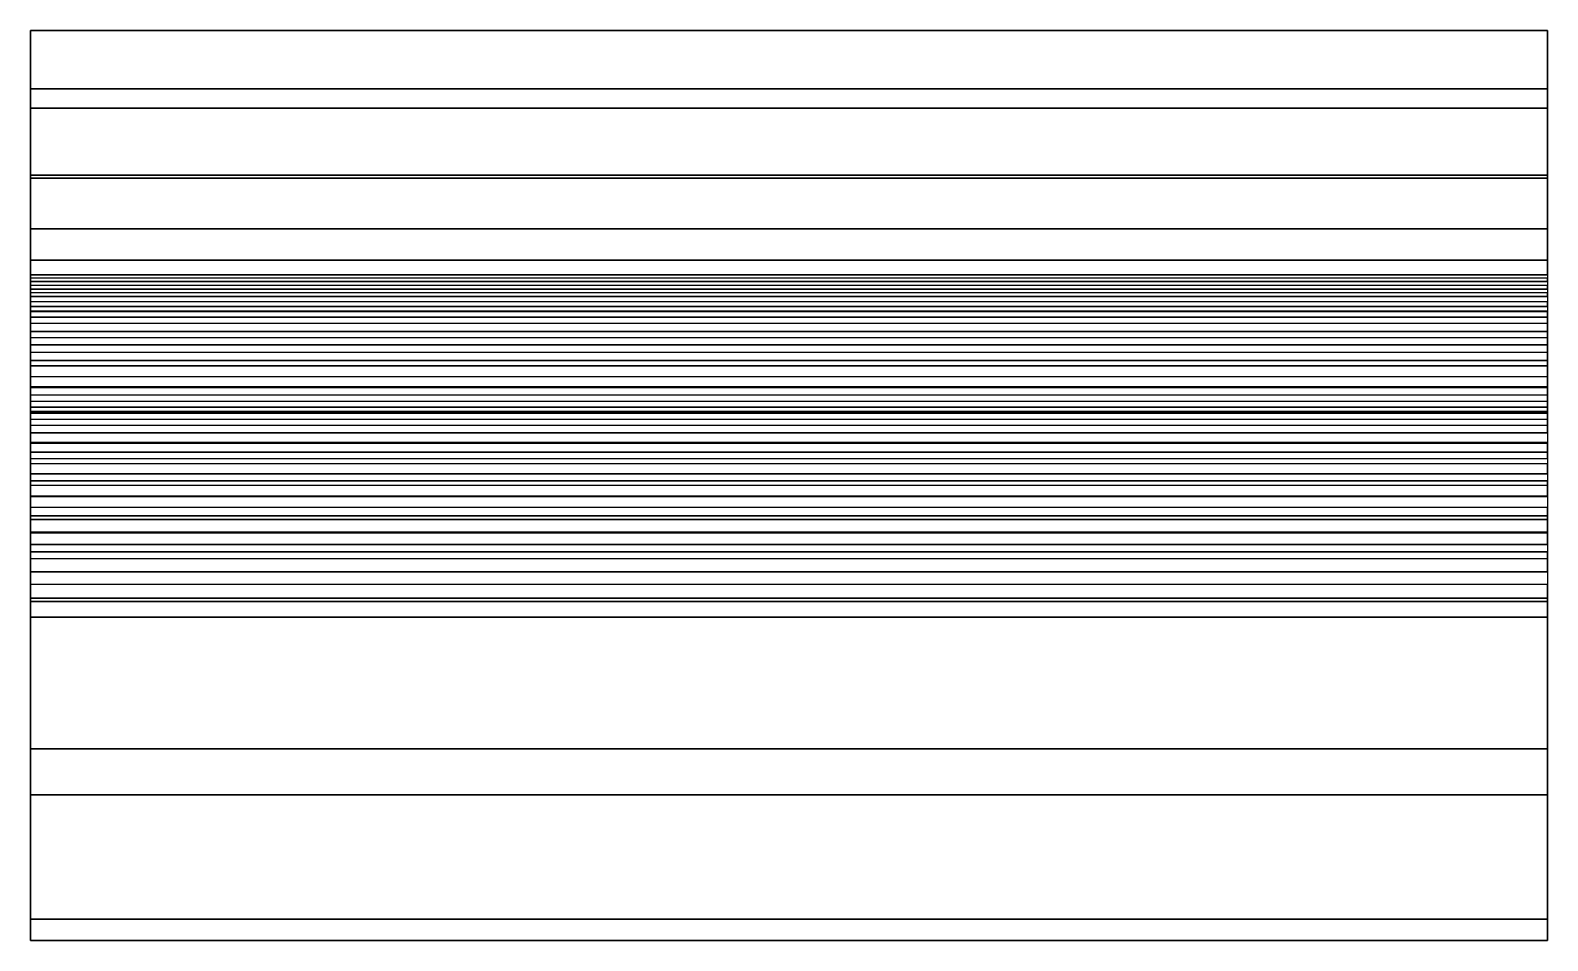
# Model space of a CAD drawing. Extents: x 1325 to 1375, y 1575.2 to 1605.2.
import ezdxf

# ---------------------------------------------------------------- set-up
doc = ezdxf.new("R2010")
doc.units = 0
doc.header["$MEASUREMENT"] = 0
doc.layers.add('CONTORNO', color=1, linetype='CONTINUOUS')
doc.layers.add('PERFIL', color=254, linetype='CONTINUOUS')

msp = doc.modelspace()

# ---------------------------------------------------------------- linework, layer by layer
at = {"layer": 'CONTORNO', "elevation": 51.078}
msp.add_lwpolyline([(1375.002, 1575.942), (1325.002, 1575.942), (1325.002, 1605.233), (1375.002, 1605.233)], close=True, dxfattribs=at)
at = {"layer": 'PERFIL', "extrusion": (-1, 0, 2e-16)}
for p, q in [((1325.002, 1605.233, 95.544), (1325.002, 1597.176, 95.544)), ((1325.002, 1605.233, 62.252), (1325.002, 1605.233, 65.493)), ((1325.002, 1605.233, 69.05), (1325.002, 1605.233, 72.155)), ((1325.002, 1605.233, 78.77), (1325.002, 1605.233, 82.191)), ((1325.002, 1605.233, 85.7), (1325.002, 1605.233, 88.633)), ((1325.002, 1605.233, 94.425), (1325.002, 1605.233, 95.544)), ((1325.002, 1598.687, 88.633), (1325.002, 1605.233, 88.633)), ((1325.002, 1605.233, 85.7), (1325.002, 1603.301, 85.7)), ((1325.002, 1603.301, 82.191), (1325.002, 1605.233, 82.191)), ((1325.002, 1605.233, 78.77), (1325.002, 1598.687, 78.77)), ((1325.002, 1598.687, 72.155), (1325.002, 1605.233, 72.155)), ((1325.002, 1605.233, 69.05), (1325.002, 1603.301, 69.05)), ((1325.002, 1603.301, 65.493), (1325.002, 1605.233, 65.493)), ((1325.002, 1605.233, 62.252), (1325.002, 1597.657, 62.252)), ((1325.002, 1605.233, 94.425), (1325.002, 1602.663, 94.425)), ((1375.002, 1605.233, 95.544), (1375.002, 1597.176, 95.544)), ((1375.002, 1605.233, 62.252), (1375.002, 1605.233, 65.493)), ((1375.002, 1605.233, 69.05), (1375.002, 1605.233, 72.155)), ((1375.002, 1605.233, 78.77), (1375.002, 1605.233, 82.191)), ((1375.002, 1605.233, 85.7), (1375.002, 1605.233, 88.633)), ((1375.002, 1605.233, 94.425), (1375.002, 1605.233, 95.544)), ((1375.002, 1598.687, 88.633), (1375.002, 1605.233, 88.633)), ((1375.002, 1605.233, 85.7), (1375.002, 1603.301, 85.7)), ((1375.002, 1603.301, 82.191), (1375.002, 1605.233, 82.191)), ((1375.002, 1605.233, 78.77), (1375.002, 1598.687, 78.77)), ((1375.002, 1598.687, 72.155), (1375.002, 1605.233, 72.155)), ((1375.002, 1605.233, 69.05), (1375.002, 1603.301, 69.05)), ((1375.002, 1603.301, 65.493), (1375.002, 1605.233, 65.493)), ((1375.002, 1605.233, 62.252), (1375.002, 1597.657, 62.252)), ((1375.002, 1605.233, 94.425), (1375.002, 1602.663, 94.425)), ((1325.002, 1603.301, 85.7), (1325.002, 1603.301, 87.115)), ((1325.002, 1603.301, 87.115), (1325.002, 1600.365, 87.115)), ((1325.002, 1600.365, 80.338), (1325.002, 1603.301, 80.338)), ((1325.002, 1603.301, 80.338), (1325.002, 1603.301, 82.191)), ((1325.002, 1603.301, 69.05), (1325.002, 1603.301, 70.466)), ((1325.002, 1603.301, 70.466), (1325.002, 1600.365, 70.466)), ((1325.002, 1600.365, 63.668), (1325.002, 1603.301, 63.668)), ((1325.002, 1603.301, 63.668), (1325.002, 1603.301, 65.493)), ((1375.002, 1603.301, 85.7), (1375.002, 1603.301, 87.115)), ((1375.002, 1603.301, 87.115), (1375.002, 1600.365, 87.115)), ((1375.002, 1600.365, 80.338), (1375.002, 1603.301, 80.338)), ((1375.002, 1603.301, 80.338), (1375.002, 1603.301, 82.191)), ((1375.002, 1603.301, 69.05), (1375.002, 1603.301, 70.466)), ((1375.002, 1603.301, 70.466), (1375.002, 1600.365, 70.466)), ((1375.002, 1600.365, 63.668), (1375.002, 1603.301, 63.668)), ((1375.002, 1603.301, 63.668), (1375.002, 1603.301, 65.493)), ((1325.002, 1602.663, 94.425), (1325.002, 1602.663, 92.881)), ((1325.002, 1602.663, 92.881), (1325.002, 1600.456, 90.467)), ((1375.002, 1602.663, 94.425), (1375.002, 1602.663, 92.881)), ((1375.002, 1602.663, 92.881), (1375.002, 1600.456, 90.467)), ((1325.002, 1598.687, 90.467), (1325.002, 1600.456, 90.467)), ((1325.002, 1600.365, 87.115), (1325.002, 1600.365, 85.7)), ((1325.002, 1600.365, 85.7), (1325.002, 1598.687, 85.7)), ((1325.002, 1598.687, 82.191), (1325.002, 1600.365, 82.191)), ((1325.002, 1600.365, 82.191), (1325.002, 1600.365, 80.338)), ((1325.002, 1600.365, 70.466), (1325.002, 1600.365, 69.05)), ((1325.002, 1600.365, 69.05), (1325.002, 1598.687, 69.05)), ((1325.002, 1598.687, 65.493), (1325.002, 1600.365, 65.493)), ((1325.002, 1600.365, 65.493), (1325.002, 1600.365, 63.668)), ((1375.002, 1598.687, 90.467), (1375.002, 1600.456, 90.467)), ((1375.002, 1600.365, 87.115), (1375.002, 1600.365, 85.7)), ((1375.002, 1600.365, 85.7), (1375.002, 1598.687, 85.7)), ((1375.002, 1598.687, 82.191), (1375.002, 1600.365, 82.191)), ((1375.002, 1600.365, 82.191), (1375.002, 1600.365, 80.338)), ((1375.002, 1600.365, 70.466), (1375.002, 1600.365, 69.05)), ((1375.002, 1600.365, 69.05), (1375.002, 1598.687, 69.05)), ((1375.002, 1598.687, 65.493), (1375.002, 1600.365, 65.493)), ((1375.002, 1600.365, 65.493), (1375.002, 1600.365, 63.668)), ((1325.002, 1598.687, 90.467), (1325.002, 1598.687, 88.633)), ((1325.002, 1598.687, 85.7), (1325.002, 1598.687, 82.191)), ((1325.002, 1598.687, 78.77), (1325.002, 1598.687, 72.155)), ((1325.002, 1598.687, 69.05), (1325.002, 1598.687, 65.493)), ((1375.002, 1598.687, 90.467), (1375.002, 1598.687, 88.633)), ((1375.002, 1598.687, 85.7), (1375.002, 1598.687, 82.191)), ((1375.002, 1598.687, 78.77), (1375.002, 1598.687, 72.155)), ((1375.002, 1598.687, 69.05), (1375.002, 1598.687, 65.493)), ((1325.002, 1597.657, 62.252), (1325.002, 1597.657, 51.078)), ((1325.002, 1597.657, 51.078), (1325.002, 1592.668, 51.078)), ((1375.002, 1597.657, 62.252), (1375.002, 1597.657, 51.078)), ((1375.002, 1597.657, 51.078), (1375.002, 1592.668, 51.078)), ((1325.002, 1597.176, 95.544), (1325.002, 1597.176, 66.079)), ((1325.002, 1597.176, 95.544), (1325.002, 1597.176, 70.075)), ((1375.002, 1597.069, 65.57), (1325.002, 1597.069, 65.57)), ((1375.002, 1597.176, 95.544), (1375.002, 1597.176, 66.079)), ((1375.002, 1597.176, 95.544), (1375.002, 1597.176, 70.075)), ((1375.002, 1596.954, 65.112), (1325.002, 1596.954, 65.112)), ((1375.002, 1596.825, 64.67), (1325.002, 1596.825, 64.67)), ((1375.002, 1596.699, 64.285), (1325.002, 1596.699, 64.285)), ((1375.002, 1596.586, 63.972), (1325.002, 1596.586, 63.972)), ((1375.002, 1596.462, 63.656), (1325.002, 1596.462, 63.656)), ((1375.002, 1596.291, 63.255), (1325.002, 1596.291, 63.255)), ((1375.002, 1596.129, 62.91), (1325.002, 1596.129, 62.91)), ((1325.002, 1592.668, 52.547), (1325.002, 1595.976, 52.547)), ((1325.002, 1595.976, 52.547), (1325.002, 1595.976, 53.596)), ((1325.002, 1595.976, 53.596), (1325.002, 1594.348, 53.596)), ((1375.002, 1595.953, 62.56), (1325.002, 1595.953, 62.56)), ((1375.002, 1595.78, 62.242), (1325.002, 1595.78, 62.242)), ((1375.002, 1595.568, 61.88), (1325.002, 1595.568, 61.88)), ((1375.002, 1592.668, 52.547), (1375.002, 1595.976, 52.547)), ((1375.002, 1595.976, 52.547), (1375.002, 1595.976, 53.596)), ((1375.002, 1595.976, 53.596), (1375.002, 1594.348, 53.596)), ((1375.002, 1595.303, 61.462), (1325.002, 1595.303, 61.462)), ((1375.002, 1595.104, 61.17), (1325.002, 1595.104, 61.17)), ((1375.002, 1594.87, 60.849), (1325.002, 1594.87, 60.849)), ((1375.002, 1594.614, 60.52), (1325.002, 1594.614, 60.52)), ((1325.002, 1594.348, 53.596), (1325.002, 1594.348, 54.75)), ((1325.002, 1593.447, 57.037), (1325.002, 1594.348, 54.75)), ((1375.002, 1594.181, 60.01), (1325.002, 1594.181, 60.01)), ((1375.002, 1594.348, 53.596), (1375.002, 1594.348, 54.75)), ((1375.002, 1593.447, 57.037), (1375.002, 1594.348, 54.75)), ((1375.002, 1593.814, 59.618), (1325.002, 1593.814, 59.618)), ((1375.002, 1593.486, 59.295), (1325.002, 1593.486, 59.295)), ((1375.002, 1593.207, 59.037), (1325.002, 1593.207, 59.037)), ((1325.002, 1593.007, 56.725), (1375.002, 1593.007, 56.725)), ((1375.002, 1592.816, 58.702), (1325.002, 1592.816, 58.702)), ((1325.002, 1592.668, 51.078), (1325.002, 1592.668, 52.547)), ((1325.002, 1592.619, 56.471), (1375.002, 1592.619, 56.471)), ((1375.002, 1592.668, 51.078), (1375.002, 1592.668, 52.547)), ((1375.002, 1592.413, 58.383), (1325.002, 1592.413, 58.383)), ((1325.002, 1592.226, 56.235), (1375.002, 1592.226, 56.235)), ((1375.002, 1591.963, 58.058), (1325.002, 1591.963, 58.058)), ((1325.002, 1591.647, 55.919), (1375.002, 1591.647, 55.919)), ((1375.002, 1591.621, 57.83), (1325.002, 1591.621, 57.83)), ((1375.002, 1591.327, 57.647), (1325.002, 1591.327, 57.647)), ((1325.002, 1591.127, 55.666), (1375.002, 1591.127, 55.666)), ((1375.002, 1590.945, 57.425), (1325.002, 1590.945, 57.425)), ((1375.002, 1590.618, 57.249), (1325.002, 1590.618, 57.249)), ((1325.002, 1590.391, 55.356), (1375.002, 1590.391, 55.356)), ((1375.002, 1590.236, 57.059), (1325.002, 1590.236, 57.059)), ((1375.002, 1589.877, 56.895), (1325.002, 1589.877, 56.895)), ((1325.002, 1589.871, 55.168), (1375.002, 1589.871, 55.168)), ((1375.002, 1589.512, 56.741), (1325.002, 1589.512, 56.741)), ((1325.002, 1589.238, 54.972), (1375.002, 1589.238, 54.972)), ((1375.002, 1589.112, 56.588), (1325.002, 1589.112, 56.588)), ((1375.002, 1588.694, 56.445), (1325.002, 1588.694, 56.445)), ((1325.002, 1588.675, 54.828), (1375.002, 1588.675, 54.828)), ((1375.002, 1588.287, 56.321), (1325.002, 1588.287, 56.321)), ((1325.002, 1588.044, 54.697), (1375.002, 1588.044, 54.697)), ((1375.002, 1587.821, 56.197), (1325.002, 1587.821, 56.197)), ((1325.002, 1587.393, 54.595), (1375.002, 1587.393, 54.595)), ((1375.002, 1587.386, 56.099), (1325.002, 1587.386, 56.099)), ((1375.002, 1586.973, 56.02), (1325.002, 1586.973, 56.02)), ((1325.002, 1586.776, 55.988), (1325.002, 1586.525, 55.951)), ((1325.002, 1575.233, 55.951), (1325.002, 1586.525, 55.951)), ((1325.002, 1586.525, 55.951), (1375.002, 1586.525, 55.951)), ((1375.002, 1586.973, 56.02), (1375.002, 1586.973, 56.02)), ((1375.002, 1575.233, 55.951), (1375.002, 1586.525, 55.951)), ((1325.002, 1586.412, 54.506), (1375.002, 1586.412, 54.506)), ((1325.002, 1585.894, 54.489), (1325.002, 1581.554, 54.489)), ((1375.002, 1585.894, 54.489), (1375.002, 1581.554, 54.489)), ((1325.002, 1575.942, 51.078), (1325.002, 1581.554, 51.078)), ((1325.002, 1581.554, 54.489), (1325.002, 1581.554, 51.078)), ((1375.002, 1575.942, 51.078), (1375.002, 1581.554, 51.078)), ((1375.002, 1581.554, 54.489), (1375.002, 1581.554, 51.078)), ((1325.002, 1575.233, 54.45), (1325.002, 1580.036, 54.45)), ((1325.002, 1580.036, 54.45), (1325.002, 1580.036, 52.514)), ((1325.002, 1580.036, 52.514), (1325.002, 1575.233, 52.514)), ((1375.002, 1575.233, 54.45), (1375.002, 1580.036, 54.45)), ((1375.002, 1580.036, 54.45), (1375.002, 1580.036, 52.514)), ((1375.002, 1580.036, 52.514), (1375.002, 1575.233, 52.514)), ((1325.002, 1575.233, 50), (1325.002, 1575.942, 50)), ((1325.002, 1575.942, 50), (1325.002, 1575.942, 51.078)), ((1375.002, 1575.233, 50), (1375.002, 1575.942, 50)), ((1375.002, 1575.942, 50), (1375.002, 1575.942, 51.078)), ((1325.002, 1575.233, 55.951), (1325.002, 1575.233, 54.45)), ((1325.002, 1575.233, 52.514), (1325.002, 1575.233, 50)), ((1375.002, 1575.233, 55.951), (1375.002, 1575.233, 54.45)), ((1375.002, 1575.233, 52.514), (1375.002, 1575.233, 50))]:
    msp.add_line(p, q, dxfattribs=at)
for centre, radius, start, end in [((-1584.83, 68.397, -1325.002), 12.561, 190.6358, 262.2465), ((-1584.83, 68.397, -1375.002), 12.561, 190.6358, 262.2465), ((-1585.724, 67.459, -1325.002), 12.972, 233.4607, 269.2489), ((-1585.724, 67.459, -1375.002), 12.972, 233.4607, 269.2489)]:
    msp.add_arc(centre, radius, start, end, dxfattribs=at)
at = {"layer": 'PERFIL'}
for points in [[(1375.002, 1605.233, 62.252), (1375.002, 1597.657, 62.252), (1325.002, 1597.657, 62.252), (1325.002, 1605.233, 62.252)], [(1375.002, 1605.233, 62.252), (1375.002, 1605.233, 65.493), (1325.002, 1605.233, 65.493), (1325.002, 1605.233, 62.252)], [(1325.002, 1603.301, 65.493), (1375.002, 1603.301, 65.493), (1375.002, 1605.233, 65.493), (1325.002, 1605.233, 65.493)], [(1325.002, 1603.301, 69.05), (1375.002, 1603.301, 69.05), (1375.002, 1605.233, 69.05), (1325.002, 1605.233, 69.05)], [(1325.002, 1605.233, 69.05), (1375.002, 1605.233, 69.05), (1375.002, 1605.233, 72.155), (1325.002, 1605.233, 72.155)], [(1325.002, 1605.233, 72.155), (1325.002, 1598.687, 72.155), (1375.002, 1598.687, 72.155), (1375.002, 1605.233, 72.155)], [(1325.002, 1598.687, 78.77), (1375.002, 1598.687, 78.77), (1375.002, 1605.233, 78.77), (1325.002, 1605.233, 78.77)], [(1325.002, 1605.233, 78.77), (1375.002, 1605.233, 78.77), (1375.002, 1605.233, 82.191), (1325.002, 1605.233, 82.191)], [(1325.002, 1603.301, 82.191), (1375.002, 1603.301, 82.191), (1375.002, 1605.233, 82.191), (1325.002, 1605.233, 82.191)], [(1325.002, 1603.301, 85.7), (1375.002, 1603.301, 85.7), (1375.002, 1605.233, 85.7), (1325.002, 1605.233, 85.7)], [(1325.002, 1605.233, 85.7), (1375.002, 1605.233, 85.7), (1375.002, 1605.233, 88.633), (1325.002, 1605.233, 88.633)], [(1325.002, 1605.233, 88.633), (1325.002, 1598.687, 88.633), (1375.002, 1598.687, 88.633), (1375.002, 1605.233, 88.633)], [(1325.002, 1602.663, 94.425), (1375.002, 1602.663, 94.425), (1375.002, 1605.233, 94.425), (1325.002, 1605.233, 94.425)], [(1325.002, 1605.233, 94.425), (1375.002, 1605.233, 94.425), (1375.002, 1605.233, 95.544), (1325.002, 1605.233, 95.544)], [(1325.002, 1605.233, 95.544), (1325.002, 1597.176, 95.544), (1375.002, 1597.176, 95.544), (1375.002, 1605.233, 95.544)], [(1325.002, 1603.301, 63.668), (1375.002, 1603.301, 63.668), (1375.002, 1603.301, 65.493), (1325.002, 1603.301, 65.493)], [(1325.002, 1600.365, 63.668), (1375.002, 1600.365, 63.668), (1375.002, 1603.301, 63.668), (1325.002, 1603.301, 63.668)], [(1325.002, 1600.365, 70.466), (1375.002, 1600.365, 70.466), (1375.002, 1603.301, 70.466), (1325.002, 1603.301, 70.466)], [(1325.002, 1603.301, 70.466), (1375.002, 1603.301, 70.466), (1375.002, 1603.301, 69.05), (1325.002, 1603.301, 69.05)], [(1325.002, 1603.301, 82.191), (1325.002, 1603.301, 80.338), (1375.002, 1603.301, 80.338), (1375.002, 1603.301, 82.191)], [(1325.002, 1603.301, 80.338), (1325.002, 1600.365, 80.338), (1375.002, 1600.365, 80.338), (1375.002, 1603.301, 80.338)], [(1325.002, 1600.365, 87.115), (1375.002, 1600.365, 87.115), (1375.002, 1603.301, 87.115), (1325.002, 1603.301, 87.115)], [(1325.002, 1603.301, 87.115), (1375.002, 1603.301, 87.115), (1375.002, 1603.301, 85.7), (1325.002, 1603.301, 85.7)], [(1325.002, 1600.456, 90.467), (1375.002, 1600.456, 90.467), (1375.002, 1602.663, 92.881), (1325.002, 1602.663, 92.881)], [(1325.002, 1602.663, 92.881), (1375.002, 1602.663, 92.881), (1375.002, 1602.663, 94.425), (1325.002, 1602.663, 94.425)], [(1325.002, 1598.687, 90.467), (1375.002, 1598.687, 90.467), (1375.002, 1600.456, 90.467), (1325.002, 1600.456, 90.467)], [(1325.002, 1600.365, 63.668), (1375.002, 1600.365, 63.668), (1375.002, 1600.365, 65.493), (1325.002, 1600.365, 65.493)], [(1325.002, 1600.365, 65.493), (1325.002, 1598.687, 65.493), (1375.002, 1598.687, 65.493), (1375.002, 1600.365, 65.493)], [(1325.002, 1598.687, 69.05), (1375.002, 1598.687, 69.05), (1375.002, 1600.365, 69.05), (1325.002, 1600.365, 69.05)], [(1325.002, 1600.365, 69.05), (1375.002, 1600.365, 69.05), (1375.002, 1600.365, 70.466), (1325.002, 1600.365, 70.466)], [(1325.002, 1600.365, 80.338), (1375.002, 1600.365, 80.338), (1375.002, 1600.365, 82.191), (1325.002, 1600.365, 82.191)], [(1325.002, 1600.365, 82.191), (1325.002, 1598.687, 82.191), (1375.002, 1598.687, 82.191), (1375.002, 1600.365, 82.191)], [(1325.002, 1598.687, 85.7), (1375.002, 1598.687, 85.7), (1375.002, 1600.365, 85.7), (1325.002, 1600.365, 85.7)], [(1325.002, 1600.365, 85.7), (1375.002, 1600.365, 85.7), (1375.002, 1600.365, 87.115), (1325.002, 1600.365, 87.115)], [(1325.002, 1598.687, 65.493), (1375.002, 1598.687, 65.493), (1375.002, 1598.687, 69.05), (1325.002, 1598.687, 69.05)], [(1325.002, 1598.687, 72.155), (1375.002, 1598.687, 72.155), (1375.002, 1598.687, 78.77), (1325.002, 1598.687, 78.77)], [(1325.002, 1598.687, 82.191), (1375.002, 1598.687, 82.191), (1375.002, 1598.687, 85.7), (1325.002, 1598.687, 85.7)], [(1325.002, 1598.687, 88.633), (1375.002, 1598.687, 88.633), (1375.002, 1598.687, 90.467), (1325.002, 1598.687, 90.467)], [(1375.002, 1597.657, 62.252), (1375.002, 1597.657, 51.078), (1325.002, 1597.657, 51.078), (1325.002, 1597.657, 62.252)], [(1375.002, 1597.657, 51.078), (1375.002, 1592.668, 51.078), (1325.002, 1592.668, 51.078), (1325.002, 1597.657, 51.078)], [(1375.002, 1597.176, 95.544), (1325.002, 1597.176, 95.544), (1325.002, 1597.176, 66.079), (1375.002, 1597.176, 66.079)], [(1375.002, 1597.069, 65.57), (1325.002, 1597.069, 65.57), (1325.002, 1597.176, 66.079), (1375.002, 1597.176, 66.079)], [(1325.002, 1596.954, 65.112), (1375.002, 1596.954, 65.112), (1375.002, 1597.069, 65.57), (1325.002, 1597.069, 65.57)], [(1375.002, 1596.825, 64.67), (1325.002, 1596.825, 64.67), (1325.002, 1596.954, 65.112), (1375.002, 1596.954, 65.112)], [(1325.002, 1596.699, 64.285), (1375.002, 1596.699, 64.285), (1375.002, 1596.825, 64.67), (1325.002, 1596.825, 64.67)], [(1375.002, 1596.586, 63.972), (1325.002, 1596.586, 63.972), (1325.002, 1596.699, 64.285), (1375.002, 1596.699, 64.285)], [(1325.002, 1596.462, 63.656), (1375.002, 1596.462, 63.656), (1375.002, 1596.586, 63.972), (1325.002, 1596.586, 63.972)], [(1375.002, 1596.291, 63.255), (1325.002, 1596.291, 63.255), (1325.002, 1596.462, 63.656), (1375.002, 1596.462, 63.656)], [(1325.002, 1596.129, 62.91), (1375.002, 1596.129, 62.91), (1375.002, 1596.291, 63.255), (1325.002, 1596.291, 63.255)], [(1375.002, 1595.953, 62.56), (1325.002, 1595.953, 62.56), (1325.002, 1596.129, 62.91), (1375.002, 1596.129, 62.91)], [(1325.002, 1592.668, 52.547), (1325.002, 1595.976, 52.547), (1375.002, 1595.976, 52.547), (1375.002, 1592.668, 52.547)], [(1325.002, 1595.976, 52.547), (1325.002, 1595.976, 53.596), (1375.002, 1595.976, 53.596), (1375.002, 1595.976, 52.547)], [(1325.002, 1595.976, 53.596), (1325.002, 1594.348, 53.596), (1375.002, 1594.348, 53.596), (1375.002, 1595.976, 53.596)], [(1325.002, 1595.78, 62.242), (1375.002, 1595.78, 62.242), (1375.002, 1595.953, 62.56), (1325.002, 1595.953, 62.56)], [(1375.002, 1595.568, 61.88), (1325.002, 1595.568, 61.88), (1325.002, 1595.78, 62.242), (1375.002, 1595.78, 62.242)], [(1325.002, 1595.303, 61.462), (1375.002, 1595.303, 61.462), (1375.002, 1595.568, 61.88), (1325.002, 1595.568, 61.88)], [(1375.002, 1595.104, 61.17), (1325.002, 1595.104, 61.17), (1325.002, 1595.303, 61.462), (1375.002, 1595.303, 61.462)], [(1325.002, 1594.87, 60.849), (1375.002, 1594.87, 60.849), (1375.002, 1595.104, 61.17), (1325.002, 1595.104, 61.17)], [(1375.002, 1594.614, 60.52), (1325.002, 1594.614, 60.52), (1325.002, 1594.87, 60.849), (1375.002, 1594.87, 60.849)], [(1325.002, 1594.181, 60.01), (1375.002, 1594.181, 60.01), (1375.002, 1594.614, 60.52), (1325.002, 1594.614, 60.52)], [(1375.002, 1594.348, 53.596), (1375.002, 1594.348, 54.75), (1325.002, 1594.348, 54.75), (1325.002, 1594.348, 53.596)], [(1375.002, 1594.348, 54.75), (1375.002, 1593.447, 57.037), (1325.002, 1593.447, 57.037), (1325.002, 1594.348, 54.75)], [(1375.002, 1593.814, 59.618), (1325.002, 1593.814, 59.618), (1325.002, 1594.181, 60.01), (1375.002, 1594.181, 60.01)], [(1325.002, 1593.486, 59.295), (1375.002, 1593.486, 59.295), (1375.002, 1593.814, 59.618), (1325.002, 1593.814, 59.618)], [(1375.002, 1593.207, 59.037), (1325.002, 1593.207, 59.037), (1325.002, 1593.486, 59.295), (1375.002, 1593.486, 59.295)], [(1325.002, 1593.007, 56.725), (1375.002, 1593.007, 56.725), (1375.002, 1593.447, 57.037), (1325.002, 1593.447, 57.037)], [(1325.002, 1592.816, 58.702), (1375.002, 1592.816, 58.702), (1375.002, 1593.207, 59.037), (1325.002, 1593.207, 59.037)], [(1375.002, 1592.619, 56.471), (1325.002, 1592.619, 56.471), (1325.002, 1593.007, 56.725), (1375.002, 1593.007, 56.725)], [(1375.002, 1592.413, 58.383), (1325.002, 1592.413, 58.383), (1325.002, 1592.816, 58.702), (1375.002, 1592.816, 58.702)], [(1325.002, 1592.668, 51.078), (1325.002, 1592.668, 52.547), (1375.002, 1592.668, 52.547), (1375.002, 1592.668, 51.078)], [(1325.002, 1592.226, 56.235), (1375.002, 1592.226, 56.235), (1375.002, 1592.619, 56.471), (1325.002, 1592.619, 56.471)], [(1325.002, 1591.963, 58.058), (1375.002, 1591.963, 58.058), (1375.002, 1592.413, 58.383), (1325.002, 1592.413, 58.383)], [(1375.002, 1591.647, 55.919), (1325.002, 1591.647, 55.919), (1325.002, 1592.226, 56.235), (1375.002, 1592.226, 56.235)], [(1375.002, 1591.621, 57.83), (1325.002, 1591.621, 57.83), (1325.002, 1591.963, 58.058), (1375.002, 1591.963, 58.058)], [(1325.002, 1591.127, 55.666), (1375.002, 1591.127, 55.666), (1375.002, 1591.647, 55.919), (1325.002, 1591.647, 55.919)], [(1325.002, 1591.327, 57.647), (1375.002, 1591.327, 57.647), (1375.002, 1591.621, 57.83), (1325.002, 1591.621, 57.83)], [(1375.002, 1590.945, 57.425), (1325.002, 1590.945, 57.425), (1325.002, 1591.327, 57.647), (1375.002, 1591.327, 57.647)], [(1375.002, 1590.391, 55.356), (1325.002, 1590.391, 55.356), (1325.002, 1591.127, 55.666), (1375.002, 1591.127, 55.666)], [(1325.002, 1590.618, 57.249), (1375.002, 1590.618, 57.249), (1375.002, 1590.945, 57.425), (1325.002, 1590.945, 57.425)], [(1375.002, 1590.236, 57.059), (1325.002, 1590.236, 57.059), (1325.002, 1590.618, 57.249), (1375.002, 1590.618, 57.249)], [(1325.002, 1589.871, 55.168), (1375.002, 1589.871, 55.168), (1375.002, 1590.391, 55.356), (1325.002, 1590.391, 55.356)], [(1325.002, 1589.877, 56.895), (1375.002, 1589.877, 56.895), (1375.002, 1590.236, 57.059), (1325.002, 1590.236, 57.059)], [(1375.002, 1589.512, 56.741), (1325.002, 1589.512, 56.741), (1325.002, 1589.877, 56.895), (1375.002, 1589.877, 56.895)], [(1375.002, 1589.238, 54.972), (1325.002, 1589.238, 54.972), (1325.002, 1589.871, 55.168), (1375.002, 1589.871, 55.168)], [(1325.002, 1589.112, 56.588), (1375.002, 1589.112, 56.588), (1375.002, 1589.512, 56.741), (1325.002, 1589.512, 56.741)], [(1325.002, 1588.675, 54.828), (1375.002, 1588.675, 54.828), (1375.002, 1589.238, 54.972), (1325.002, 1589.238, 54.972)], [(1375.002, 1588.694, 56.445), (1325.002, 1588.694, 56.445), (1325.002, 1589.112, 56.588), (1375.002, 1589.112, 56.588)], [(1325.002, 1588.287, 56.321), (1375.002, 1588.287, 56.321), (1375.002, 1588.694, 56.445), (1325.002, 1588.694, 56.445)], [(1375.002, 1588.044, 54.697), (1325.002, 1588.044, 54.697), (1325.002, 1588.675, 54.828), (1375.002, 1588.675, 54.828)], [(1375.002, 1587.821, 56.197), (1325.002, 1587.821, 56.197), (1325.002, 1588.287, 56.321), (1375.002, 1588.287, 56.321)], [(1325.002, 1587.393, 54.595), (1375.002, 1587.393, 54.595), (1375.002, 1588.044, 54.697), (1325.002, 1588.044, 54.697)], [(1325.002, 1587.386, 56.099), (1375.002, 1587.386, 56.099), (1375.002, 1587.821, 56.197), (1325.002, 1587.821, 56.197)], [(1375.002, 1586.412, 54.506), (1325.002, 1586.412, 54.506), (1325.002, 1587.393, 54.595), (1375.002, 1587.393, 54.595)], [(1375.002, 1586.973, 56.02), (1325.002, 1586.973, 56.02), (1325.002, 1587.386, 56.099), (1375.002, 1587.386, 56.099)], [(1325.002, 1586.525, 55.951), (1375.002, 1586.525, 55.951), (1375.002, 1586.973, 56.02), (1325.002, 1586.973, 56.02)], [(1325.002, 1575.233, 55.951), (1375.002, 1575.233, 55.951), (1375.002, 1586.525, 55.951), (1325.002, 1586.525, 55.951)], [(1325.002, 1585.894, 54.489), (1375.002, 1585.894, 54.489), (1375.002, 1586.412, 54.506), (1325.002, 1586.412, 54.506)], [(1325.002, 1585.894, 54.489), (1375.002, 1585.894, 54.489), (1375.002, 1581.554, 54.489), (1325.002, 1581.554, 54.489)], [(1325.002, 1585.894, 54.489), (1375.002, 1585.894, 54.489), (1375.002, 1585.894, 54.489)], [(1325.002, 1581.554, 54.489), (1375.002, 1581.554, 54.489), (1375.002, 1581.554, 51.078), (1325.002, 1581.554, 51.078)], [(1375.002, 1581.554, 51.078), (1325.002, 1581.554, 51.078), (1325.002, 1575.942, 51.078), (1375.002, 1575.942, 51.078)], [(1375.002, 1575.233, 52.514), (1325.002, 1575.233, 52.514), (1325.002, 1580.036, 52.514), (1375.002, 1580.036, 52.514)], [(1325.002, 1580.036, 52.514), (1375.002, 1580.036, 52.514), (1375.002, 1580.036, 54.45), (1325.002, 1580.036, 54.45)], [(1325.002, 1580.036, 54.45), (1375.002, 1580.036, 54.45), (1375.002, 1575.233, 54.45), (1325.002, 1575.233, 54.45)], [(1325.002, 1575.942, 51.078), (1375.002, 1575.942, 51.078), (1375.002, 1575.942, 50), (1325.002, 1575.942, 50)], [(1375.002, 1575.942, 50), (1325.002, 1575.942, 50), (1325.002, 1575.233, 50), (1375.002, 1575.233, 50)], [(1325.002, 1575.233, 50), (1375.002, 1575.233, 50), (1375.002, 1575.233, 52.514), (1325.002, 1575.233, 52.514)], [(1325.002, 1575.233, 54.45), (1375.002, 1575.233, 54.45), (1375.002, 1575.233, 55.951), (1325.002, 1575.233, 55.951)]]:
    msp.add_3dface(points, dxfattribs=at)

doc.saveas('drawing.dxf')
